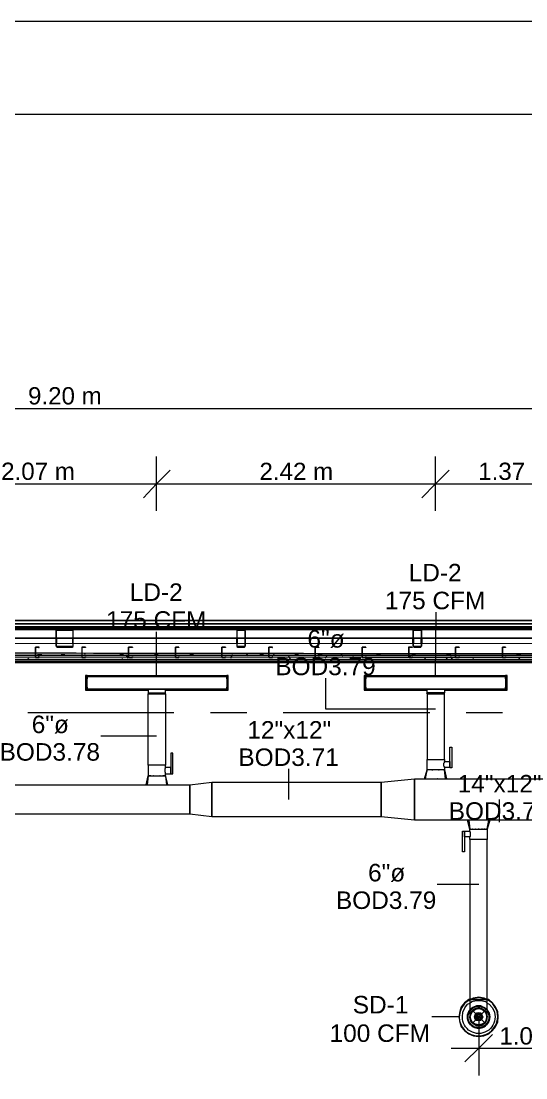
# Model space of a CAD drawing. Header units: metres. Extents: x -2 to 237, y -8 to 52.
# Drawn here: x 10.86 to 15.25, y 42.98 to 52.15 of the extents above; entities that cross this region are included whole.
import ezdxf

# ---------------------------------------------------------------- set-up
doc = ezdxf.new("R2010")
doc.units = ezdxf.units.M
for name, color, linetype, lineweight in [('HVAC - Ductos', 5, 'Continuous', 0), ('PDF2_Text', 7, 'Continuous', 0), ('pie de plano', 7, 'Continuous', 0)]:
    doc.layers.add(name, color=color, linetype=linetype, lineweight=lineweight)
doc.layers.add('PDF2_Geometry', color=7, linetype='Continuous', lineweight=0, true_color=0xaaaaaa)
doc.layers.add('PDF2_Solid Fills', color=7, linetype='Continuous', lineweight=0, true_color=0xffffff)
doc.styles.add('PDF Helvetica', font='')
doc.styles.get('PDF Helvetica').set_extended_font_data('Helvetica')

msp = doc.modelspace()

# ---------------------------------------------------------------- hatches: boundary and pattern name
at = {"layer": 'PDF2_Solid Fills', "lineweight": 0, "transparency": 33554559}
h = msp.add_hatch(color=256, dxfattribs=at)
h.paths.add_polyline_path([(11.3111, 46.8615), (11.3111, 46.7241), (11.3157, 46.8615)])
h.paths.add_polyline_path([(11.1691, 46.8615), (11.1645, 46.8615), (11.1645, 46.7287)])
h.paths.add_polyline_path([(11.3157, 46.8661), (11.3157, 46.8707), (11.3111, 46.8707)])
h.paths.add_polyline_path([(11.3065, 46.8661), (11.3065, 46.8707), (11.1737, 46.8707)])
h.paths.add_polyline_path([(11.3065, 46.7195), (11.3065, 46.7241), (11.1737, 46.7241)])
h = msp.add_hatch(color=256, dxfattribs=at)
h.paths.add_polyline_path([(12.8047, 46.7287), (12.8093, 46.7241), (12.8093, 46.7287)])
h.paths.add_polyline_path([(12.7406, 46.8615), (12.736, 46.8615), (12.736, 46.7241)])
h.paths.add_polyline_path([(12.8093, 46.8661), (12.8093, 46.8707), (12.7452, 46.8707)])
h.paths.add_polyline_path([(12.7406, 46.8661), (12.7406, 46.8707), (12.736, 46.8707)])
h.paths.add_polyline_path([(12.8047, 46.7195), (12.8047, 46.7241), (12.7452, 46.7241)])
h = msp.add_hatch(color=256, dxfattribs=at)
h.paths.add_polyline_path([(14.3396, 46.8615), (14.3396, 46.7287), (14.3442, 46.8615)])
h.paths.add_polyline_path([(14.2709, 46.8615), (14.2663, 46.8615), (14.2663, 46.7287)])
h.paths.add_polyline_path([(14.3442, 46.8661), (14.3442, 46.8707), (14.3396, 46.8707)])
h.paths.add_polyline_path([(14.335, 46.8661), (14.335, 46.8707), (14.2709, 46.8707)])
h.paths.add_polyline_path([(14.335, 46.7195), (14.335, 46.7241), (14.2755, 46.7241)])
h.paths.add_polyline_path([(14.2755, 46.7241), (14.2755, 46.7287), (14.2709, 46.7287)])
h = msp.add_hatch(color=256, dxfattribs=at)
h.paths.add_polyline_path([(16.2639, 46.6599), (16.2639, 46.6462), (17.0702, 46.6462), (17.0702, 46.6599)])
h.paths.add_polyline_path([(14.2296, 46.6599), (12.2045, 46.6645), (11.3936, 46.6645), (11.3936, 46.6462), (14.2296, 46.6462)])
h.paths.add_polyline_path([(38.5859, 46.6599), (38.5859, 46.6416), (39.3923, 46.6416), (39.3923, 46.6599)])
h.paths.add_polyline_path([(9.3593, 46.6462), (9.3593, 46.6645), (6.5232, 46.6645), (6.5232, 46.6462)])
h.paths.add_polyline_path([(41.4266, 46.6599), (41.4266, 46.6416), (43.4517, 46.6416), (43.4517, 46.6599)])
h.paths.add_polyline_path([(4.4889, 46.6462), (4.4889, 46.6645), (4.2965, 46.6645), (4.2965, 46.6462)])
h.paths.add_polyline_path([(44.2672, 46.6599), (44.2672, 46.6416), (46.2923, 46.6416), (46.2923, 46.6599)])
h.paths.add_polyline_path([(14.2342, 46.6599), (14.2342, 46.6462), (16.2593, 46.6462), (16.2593, 46.6599)])
h.paths.add_polyline_path([(48.3266, 46.6599), (48.3266, 46.6416), (49.133, 46.6416), (49.133, 46.6599)])
h.paths.add_polyline_path([(17.0748, 46.6599), (17.0748, 46.6462), (19.1, 46.6462), (19.1, 46.6599)])
h.paths.add_polyline_path([(51.1672, 46.6599), (51.1672, 46.6416), (54.0034, 46.6416), (54.0034, 46.6599)])
h.paths.add_polyline_path([(21.1343, 46.6599), (21.1343, 46.6462), (21.9406, 46.6462), (21.9406, 46.6599)])
h.paths.add_polyline_path([(56.0376, 46.6599), (56.0376, 46.6416), (56.4317, 46.6416), (56.4317, 46.6599)])
h.paths.add_polyline_path([(23.9749, 46.6599), (23.9749, 46.6462), (26, 46.6462), (26, 46.6599)])
h.paths.add_polyline_path([(54.0079, 46.6599), (54.0079, 46.6416), (56.033, 46.6416), (56.033, 46.6599)])
h.paths.add_polyline_path([(26.8155, 46.6599), (26.8155, 46.6462), (28.8407, 46.6462), (28.8407, 46.6599)])
h.paths.add_polyline_path([(49.1376, 46.6599), (49.1376, 46.6416), (51.1627, 46.6416), (51.1627, 46.6599)])
h.paths.add_polyline_path([(31.6859, 46.6599), (31.6859, 46.6462), (33.711, 46.6462), (33.711, 46.6599)])
h.paths.add_polyline_path([(46.2969, 46.6599), (46.2969, 46.6416), (48.322, 46.6416), (48.322, 46.6599)])
h.paths.add_polyline_path([(33.7156, 46.6599), (33.7156, 46.6462), (36.5516, 46.6462), (36.5516, 46.6599)])
h.paths.add_polyline_path([(43.4563, 46.6599), (43.4563, 46.6416), (44.2627, 46.6416), (44.2627, 46.6599)])
h.paths.add_polyline_path([(28.8453, 46.6599), (28.8453, 46.6462), (31.6813, 46.6462), (31.6813, 46.6599)])
h.paths.add_polyline_path([(39.3969, 46.6599), (39.3969, 46.6416), (41.422, 46.6416), (41.422, 46.6599)])
h.paths.add_polyline_path([(26.0046, 46.6599), (26.0046, 46.6462), (26.8109, 46.6462), (26.8109, 46.6599)])
h.paths.add_polyline_path([(37.2847, 46.6462), (38.5711, 46.6416), (38.5813, 46.6416), (38.5813, 46.6599), (36.5562, 46.6599), (36.5562, 46.6462)])
h.paths.add_polyline_path([(21.9452, 46.6599), (21.9452, 46.6462), (23.9703, 46.6462), (23.9703, 46.6599)])
h.paths.add_polyline_path([(11.389, 46.6462), (11.389, 46.6645), (9.3639, 46.6645), (9.3639, 46.6462)])
h.paths.add_polyline_path([(19.1046, 46.6599), (19.1046, 46.6462), (21.1297, 46.6462), (21.1297, 46.6599)])
h.paths.add_polyline_path([(6.5186, 46.6462), (6.5186, 46.6645), (4.4935, 46.6645), (4.4935, 46.6462)])
for points in [[(56.2254, 46.6325), (56.4317, 46.6279), (56.4317, 46.6416), (37.3672, 46.6462), (4.2965, 46.6462), (4.2965, 46.6325)], [(4.2965, 46.6141), (56.2254, 46.6141), (56.4301, 46.6096), (56.4317, 46.6096), (56.4317, 46.6279), (4.2965, 46.6279)]]:
    msp.add_hatch(color=256, dxfattribs=at).paths.add_polyline_path(points)

# ---------------------------------------------------------------- linework, layer by layer
at = {"layer": 'HVAC - Ductos', "color": 252, "lineweight": 0, "true_color": 0x939598}
for points in [[(6.4041, 48.7904), (15.8378, 48.7904), (25.0379, 48.7904), (37.216, 48.7904), (46.4298, 48.7904), (55.8635, 48.7904)], [(12.0396, 47.9015), (12.0396, 48.1352), (12.0396, 48.3735)], [(14.4633, 47.9015), (14.4633, 48.1352), (14.4633, 48.3735)], [(12.1587, 48.2544), (12.0396, 48.1352), (11.925, 48.0161)], [(14.5824, 48.2544), (14.4633, 48.1352), (14.3442, 48.0161)], [(6.4041, 48.1352), (8.3925, 48.1352), (9.9733, 48.1352), (12.0396, 48.1352), (14.4633, 48.1352), (15.8378, 48.1352), (17.3727, 48.1352), (19.242, 48.1352), (21.542, 48.1352), (23.7596, 48.1352), (26.0412, 48.1352)]]:
    msp.add_lwpolyline(points, dxfattribs=at)
at = {"layer": 'HVAC - Ductos', "lineweight": 0}
for points in [[(14.4633, 46.4721), (14.4679, 47.0219)], [(12.0396, 46.4721), (12.0396, 46.8524)], [(11.4348, 46.4538), (11.4348, 46.4492), (11.4348, 46.4446), (11.4348, 46.4492), (11.4348, 46.4675), (11.4348, 46.4721), (12.649, 46.4721), (12.649, 46.4675), (12.649, 46.4492), (12.649, 46.4446), (12.649, 46.4492), (12.649, 46.4538)], [(12.649, 46.4675), (11.4348, 46.4675)], [(14.4633, 46.1789), (13.5103, 46.1789), (13.5103, 46.4492)], [(13.8585, 46.4538), (13.8585, 46.4492), (13.8585, 46.4446), (13.8585, 46.4492), (13.8585, 46.4675), (13.8585, 46.4721), (15.0727, 46.4721), (15.0727, 46.4675), (15.0727, 46.4492), (15.0727, 46.4446), (15.0727, 46.4492), (15.0727, 46.4538)], [(15.0727, 46.4675), (13.8585, 46.4675)], [(11.4348, 46.3988), (11.4348, 46.408), (11.4348, 46.4171)], [(11.4348, 46.3667), (11.4348, 46.3438), (11.4348, 46.3484), (11.9663, 46.3484)], [(11.4348, 46.3438), (11.9663, 46.3438)], [(12.649, 46.3667), (12.649, 46.3438), (12.649, 46.3484), (12.1175, 46.3484)], [(12.1175, 46.3438), (12.649, 46.3438)], [(12.649, 46.4171), (12.649, 46.408), (12.649, 46.3988)], [(13.8585, 46.3988), (13.8585, 46.408), (13.8585, 46.4171)], [(13.8585, 46.3667), (13.8585, 46.3438), (13.8585, 46.3484), (14.39, 46.3484)], [(13.8585, 46.3438), (14.39, 46.3438)], [(14.39, 46.3209), (14.39, 46.353), (14.3991, 46.353), (14.4129, 46.353), (14.4267, 46.353), (14.445, 46.353), (14.4633, 46.353), (14.4862, 46.353), (14.5045, 46.353), (14.5183, 46.353), (14.532, 46.353), (14.5366, 46.353), (14.5412, 46.353), (14.5412, 46.3209), (14.5366, 46.3209), (14.5183, 46.3209), (14.4953, 46.3209), (14.4633, 46.3209), (14.4358, 46.3209), (14.4083, 46.3209), (14.3946, 46.3209), (14.3855, 46.3209), (14.39, 46.3117), (14.3946, 46.3117), (14.4129, 46.3117), (14.4358, 46.3117), (14.4633, 46.3117), (14.4953, 46.3117), (14.5183, 46.3117), (14.5366, 46.3117), (14.5412, 46.3117), (14.5412, 46.3209)], [(15.0727, 46.3667), (15.0727, 46.3438), (15.0727, 46.3484), (14.5412, 46.3484)], [(14.5412, 46.3438), (15.0727, 46.3438)], [(15.0727, 46.4171), (15.0727, 46.408), (15.0727, 46.3988)], [(12.1817, 45.7986), (12.1633, 45.7986), (12.1633, 45.6199), (12.1633, 45.6245), (12.1633, 45.6291), (12.1633, 45.6337), (12.1633, 45.6428), (12.1633, 45.6474), (12.1633, 45.6566), (12.1633, 45.6611), (12.1633, 45.6657), (12.1633, 45.6703), (12.1633, 45.6749), (12.1175, 45.6749), (12.1175, 45.6932), (12.1083, 45.6932), (12.0946, 45.6932), (12.0809, 45.6932), (12.0625, 45.6932), (12.0396, 45.6932), (12.0212, 45.6932), (12.003, 45.6932), (11.9892, 45.6932), (11.9754, 45.6932), (11.9663, 45.6932), (11.9663, 46.3117), (11.9754, 46.3117), (11.9892, 46.3117), (12.003, 46.3117), (12.0212, 46.3117), (12.0396, 46.3117), (12.0625, 46.3117), (12.0809, 46.3117), (12.0946, 46.3117), (12.1083, 46.3117), (12.1175, 46.3117), (12.1175, 45.6932), (12.1083, 45.6932), (12.0946, 45.6932), (12.0809, 45.6932), (12.0625, 45.6932), (12.0396, 45.6932), (12.0212, 45.6932), (12.003, 45.6932), (11.9892, 45.6932), (11.9754, 45.6932), (11.9663, 45.6932), (11.9663, 45.6015), (11.9708, 45.6015), (11.9663, 45.6015), (11.9571, 45.5237)], [(11.9663, 46.3209), (11.9708, 46.3209), (11.9846, 46.3209), (12.0121, 46.3209), (12.0396, 46.3209), (12.0717, 46.3209), (12.0946, 46.3209), (12.1129, 46.3209), (12.1175, 46.3209)], [(12.1175, 46.3117), (12.1083, 46.3117), (12.0946, 46.3117), (12.0809, 46.3117), (12.0625, 46.3117), (12.0396, 46.3117), (12.0212, 46.3117), (12.003, 46.3117), (11.9892, 46.3117), (11.9754, 46.3117), (11.9663, 46.3117)], [(11.9663, 46.3117), (11.9663, 46.3117)], [(11.9708, 46.3117), (11.9754, 46.3117)], [(12.1083, 46.3117), (12.1129, 46.3117)], [(12.1175, 46.3117), (12.1175, 46.3117)], [(14.3763, 45.5741), (14.39, 45.652), (14.39, 45.7436), (14.3991, 45.7436), (14.4129, 45.7436), (14.4267, 45.7436), (14.445, 45.7436), (14.4633, 45.7436), (14.4862, 45.7436), (14.5045, 45.7436), (14.5183, 45.7436), (14.532, 45.7436), (14.5366, 45.7436), (14.5412, 45.7436), (14.5412, 46.3117), (14.5366, 46.3117)], [(14.4313, 46.3117), (14.4267, 46.3117), (14.4129, 46.3117), (14.3991, 46.3117), (14.3946, 46.3117), (14.39, 46.3117), (14.39, 45.7436), (14.3991, 45.7436), (14.4129, 45.7436), (14.4267, 45.7436), (14.445, 45.7436), (14.4633, 45.7436), (14.4862, 45.7436), (14.5045, 45.7436), (14.5183, 45.7436), (14.532, 45.7436), (14.5366, 45.7436), (14.5412, 45.7436), (14.5412, 45.7253), (14.587, 45.7253), (14.587, 45.7207), (14.587, 45.7161), (14.587, 45.7115), (14.587, 45.7069), (14.587, 45.6977), (14.587, 45.6932), (14.587, 45.684), (14.587, 45.6795), (14.587, 45.6749), (14.5412, 45.6749), (14.5412, 45.652), (14.5366, 45.652), (14.532, 45.652), (14.5183, 45.652), (14.5045, 45.652), (14.4862, 45.652), (14.4633, 45.652), (14.445, 45.652), (14.4267, 45.652), (14.4129, 45.652), (14.3991, 45.652), (14.3946, 45.652), (14.39, 45.652), (14.3946, 45.652), (14.39, 45.652)], [(14.4404, 46.3117), (14.445, 46.3117), (14.4633, 46.3117), (14.4862, 46.3117), (14.4908, 46.3117)], [(14.4862, 46.3209), (14.4771, 46.3209)], [(14.4953, 46.3117), (14.5045, 46.3117), (14.5183, 46.3117), (14.532, 46.3117)], [(12.0396, 45.9452), (11.5539, 45.9452)], [(11.948, 45.5237), (11.9663, 45.6015), (11.9708, 45.6015), (11.9754, 45.6015), (11.9892, 45.6015), (12.003, 45.6015), (12.0212, 45.6015), (12.0396, 45.6015), (12.0625, 45.6015), (12.0809, 45.6015), (12.0946, 45.6015), (12.1083, 45.6015), (12.1129, 45.6015), (12.1175, 45.6015), (12.1175, 45.6199), (12.1633, 45.6199), (12.1817, 45.6199), (12.1817, 45.7986), (12.1633, 45.7986)], [(14.5412, 45.6749), (14.5412, 45.6795), (14.5366, 45.684), (14.5366, 45.6932), (14.5366, 45.7023), (14.5366, 45.7115), (14.5412, 45.7161), (14.5412, 45.7207), (14.5412, 45.7253)], [(11.9663, 45.6932), (11.9663, 45.6932)], [(12.1175, 45.6932), (12.1083, 45.6932), (12.0946, 45.6932), (12.0809, 45.6932), (12.0625, 45.6932), (12.0396, 45.6932), (12.0212, 45.6932), (12.003, 45.6932), (11.9892, 45.6932), (11.9754, 45.6932), (11.9663, 45.6932)], [(12.1175, 45.6199), (12.1175, 45.6245), (12.1175, 45.6291), (12.1129, 45.6337), (12.1129, 45.6428), (12.1129, 45.652), (12.1129, 45.6611), (12.1175, 45.6703), (12.1175, 45.6749)], [(13.1896, 45.3954), (13.1896, 45.6611)], [(14.3671, 45.5741), (14.39, 45.652), (14.3671, 45.5741)], [(14.5412, 45.5741), (14.5504, 45.5741), (14.5412, 45.652), (14.5595, 45.5741), (14.555, 45.5741), (14.5595, 45.5741), (14.5412, 45.652)], [(12.1358, 45.5237), (12.1175, 45.6015), (12.1129, 45.6015), (12.1175, 45.6015), (12.1266, 45.5237)], [(13.9914, 45.5466), (14.2801, 45.5741)], [(13.9914, 45.2442), (13.9914, 45.5466)], [(14.2801, 45.5741), (14.2801, 45.2167)], [(14.3717, 45.5741), (14.3671, 45.5741), (14.3717, 45.5741), (14.3763, 45.5741), (14.3809, 45.5741), (14.39, 45.5741)], [(14.3946, 45.5741), (14.4083, 45.5741), (14.4129, 45.5741)], [(14.4175, 45.5741), (14.4221, 45.5741), (14.4313, 45.5741), (14.445, 45.5741), (14.4495, 45.5741), (14.4541, 45.5741), (14.4771, 45.5741), (14.4817, 45.5741), (14.4862, 45.5741), (14.4999, 45.5741), (14.5091, 45.5741), (14.5137, 45.5741), (14.5183, 45.5741), (14.5366, 45.5741)], [(14.4817, 45.5741), (14.4771, 45.5741)], [(15.0177, 45.3954), (15.0177, 45.1984)], [(14.2801, 45.2167), (13.9914, 45.2442)], [(14.7611, 45.2167), (14.752, 45.2167), (14.7474, 45.2167), (14.7428, 45.2167), (14.7474, 45.2167)], [(14.7428, 45.2167), (14.7611, 45.1388), (14.7428, 45.2167)], [(14.752, 45.2167), (14.7611, 45.1388)], [(14.9077, 45.2167), (14.894, 45.2167), (14.8848, 45.2167), (14.8802, 45.2167), (14.871, 45.2167), (14.8573, 45.2167), (14.8528, 45.2167), (14.8482, 45.2167), (14.8253, 45.2167), (14.8207, 45.2167), (14.8161, 45.2167), (14.8069, 45.2167), (14.7932, 45.2167), (14.7886, 45.2167), (14.784, 45.2167), (14.7657, 45.2167)], [(14.9307, 45.2167), (14.9353, 45.2167), (14.9307, 45.2167), (14.9261, 45.2167), (14.9215, 45.2167), (14.9123, 45.2167)], [(14.9123, 45.1388), (14.9261, 45.2167)], [(14.9307, 45.2167), (14.9353, 45.2167), (14.9307, 45.2167)], [(14.7611, 45.1205), (14.7611, 45.1159), (14.7657, 45.1113), (14.7657, 45.1068), (14.7657, 45.0976), (14.7657, 45.0884), (14.7657, 45.0793), (14.7657, 45.0747), (14.7611, 45.0701)], [(14.7886, 45.1388), (14.784, 45.1388)], [(14.8069, 45.1388), (14.8069, 45.1388)], [(14.8115, 45.1388), (14.8069, 45.1388)], [(14.8115, 45.1388), (14.8115, 45.1388)], [(14.8436, 45.1388), (14.839, 45.1388), (14.8344, 45.1388)], [(14.894, 45.1388), (14.8848, 45.1388)], [(14.9077, 45.1388), (14.9031, 45.1388)], [(14.839, 44.6578), (14.4771, 44.6578)], [(14.7611, 43.6589), (14.7932, 43.6726), (14.839, 43.6818), (14.8848, 43.6726), (14.9123, 43.6589)], [(14.9123, 43.6544), (14.8802, 43.6681), (14.839, 43.6772), (14.7932, 43.6681), (14.7611, 43.6544)], [(14.9123, 43.5123), (14.9123, 43.5169), (14.9123, 43.5352), (14.9123, 43.5627), (14.9123, 43.5994), (14.9123, 43.6406), (14.9123, 43.6589), (14.9031, 43.6589), (14.894, 43.6589), (14.8756, 43.6589), (14.8573, 43.6589), (14.839, 43.6589), (14.8207, 43.6589), (14.8024, 43.6589), (14.784, 43.6589), (14.7748, 43.6589), (14.7657, 43.6589), (14.7611, 43.6589), (14.7611, 43.6177), (14.7611, 43.5764), (14.7611, 43.5444), (14.7611, 43.5215), (14.7611, 43.5123)], [(14.7611, 43.6589), (14.7657, 43.6589), (14.7748, 43.6589), (14.784, 43.6589), (14.8024, 43.6589), (14.8207, 43.6589), (14.839, 43.6589), (14.8573, 43.6589), (14.8756, 43.6589), (14.894, 43.6589), (14.9031, 43.6589), (14.9123, 43.6589)], [(14.7611, 43.6268), (14.7794, 43.6406), (14.8161, 43.6498), (14.8573, 43.6498), (14.8986, 43.6406), (14.9123, 43.6268)], [(14.8115, 43.5764), (14.784, 43.5627), (14.7702, 43.5398), (14.784, 43.5627), (14.7702, 43.5444), (14.7657, 43.526), (14.7611, 43.5169), (14.7611, 43.5077), (14.7657, 43.4894), (14.7748, 43.4711), (14.7657, 43.4894), (14.7657, 43.5077), (14.7657, 43.526), (14.7748, 43.5444), (14.784, 43.5627), (14.8069, 43.581), (14.839, 43.5856), (14.8115, 43.5764), (14.839, 43.581), (14.8619, 43.5764)], [(14.7657, 43.4848), (14.7611, 43.5077), (14.7702, 43.4802), (14.784, 43.4528), (14.8115, 43.439), (14.839, 43.4344), (14.8665, 43.439), (14.894, 43.4528), (14.9077, 43.4802), (14.9123, 43.5077), (14.9077, 43.5398), (14.9077, 43.5352), (14.9123, 43.5077), (14.9077, 43.4848), (14.9123, 43.5077), (14.9077, 43.5398), (14.894, 43.5627), (14.8665, 43.5764), (14.839, 43.5856), (14.8665, 43.581), (14.871, 43.5764), (14.8894, 43.5627), (14.9031, 43.5398)], [(14.6649, 43.5077), (14.4313, 43.5077)], [(14.7611, 43.5077), (14.7702, 43.5398), (14.7611, 43.5077)], [(14.7611, 43.5169), (14.7611, 43.5077), (14.7657, 43.4894), (14.7657, 43.4802)], [(14.7657, 43.5352), (14.7702, 43.5398), (14.784, 43.5627), (14.8069, 43.5764), (14.8069, 43.581), (14.8115, 43.581)], [(14.7702, 43.4848), (14.7657, 43.5077), (14.7702, 43.5352)], [(14.784, 43.4573), (14.7748, 43.4711), (14.784, 43.4528), (14.8024, 43.4436), (14.8161, 43.4344), (14.8207, 43.4344), (14.839, 43.4344), (14.8573, 43.4344), (14.8756, 43.4436), (14.894, 43.4528), (14.9031, 43.4711), (14.9123, 43.4894), (14.9123, 43.5077), (14.9077, 43.4894), (14.9031, 43.4711), (14.8894, 43.4573), (14.8756, 43.4436), (14.8573, 43.439), (14.839, 43.4344), (14.8207, 43.439), (14.8024, 43.4436), (14.784, 43.4573), (14.7702, 43.4757), (14.7657, 43.4802)], [(14.7702, 43.5398), (14.7702, 43.5398)], [(14.8665, 43.581), (14.8665, 43.581)], [(14.8665, 43.581), (14.894, 43.5627), (14.9077, 43.5398)], [(14.9077, 43.5398), (14.9077, 43.5398)], [(14.9077, 43.4802), (14.9123, 43.4894), (14.9123, 43.5077), (14.9123, 43.5169)], [(14.9123, 43.5077), (14.9123, 43.5077)], [(14.8161, 43.4344), (14.8115, 43.439), (14.8069, 43.439), (14.8024, 43.4436), (14.784, 43.4528), (14.7702, 43.4711), (14.7702, 43.4757), (14.7702, 43.4802), (14.7657, 43.4848), (14.7702, 43.4802), (14.7702, 43.4757)], [(14.8069, 43.4436), (14.784, 43.4573), (14.7748, 43.4757)], [(14.8115, 43.439), (14.839, 43.4344), (14.8619, 43.439), (14.839, 43.4344), (14.8344, 43.4344), (14.8115, 43.439), (14.8069, 43.439), (14.784, 43.4528)], [(14.8115, 43.439), (14.8069, 43.439)], [(14.9077, 43.4757), (14.9077, 43.4802), (14.9077, 43.4848), (14.9077, 43.4802), (14.9077, 43.4757), (14.9031, 43.4711), (14.894, 43.4528), (14.8756, 43.4436), (14.871, 43.439), (14.8665, 43.439), (14.8573, 43.4344), (14.839, 43.4344), (14.8207, 43.4344)], [(14.839, 43.4757), (14.839, 43.2374), (14.839, 42.9992)], [(14.8573, 43.4344), (14.8573, 43.4344)], [(14.8665, 43.439), (14.871, 43.439), (14.8894, 43.4528)], [(14.871, 43.439), (14.8665, 43.439)], [(14.9031, 43.4757), (14.8894, 43.4573), (14.871, 43.4436)], [(14.894, 43.4573), (14.9077, 43.4757), (14.9077, 43.4802)], [(14.9581, 43.3565), (14.839, 43.2374), (14.7199, 43.1182)], [(14.6007, 43.2374), (15.8378, 43.2374), (19.242, 43.2374), (24.0207, 43.2374)]]:
    msp.add_lwpolyline(points, dxfattribs=at)
for points in [[(11.421, 46.4721), (11.421, 46.3438), (11.4348, 46.3438), (11.4348, 46.4721)], [(11.4348, 46.4629), (12.649, 46.4629), (12.649, 46.353), (11.4348, 46.353)], [(12.6627, 46.4721), (12.649, 46.4721), (12.649, 46.3438), (12.6627, 46.3438)], [(13.8448, 46.4721), (13.8448, 46.3438), (13.8585, 46.3438), (13.8585, 46.4721)], [(13.8585, 46.4629), (15.0727, 46.4629), (15.0727, 46.353), (13.8585, 46.353)], [(15.0864, 46.4721), (15.0727, 46.4721), (15.0727, 46.3438), (15.0864, 46.3438)], [(11.4348, 46.3713), (11.4348, 46.3667), (11.4348, 46.3621), (11.4348, 46.3667)], [(12.649, 46.353), (11.4348, 46.353)], [(11.9663, 46.3209), (11.9663, 46.3117), (11.9708, 46.3117), (11.9892, 46.3117), (12.0121, 46.3117), (12.0396, 46.3117), (12.0717, 46.3117), (12.0946, 46.3117), (12.1129, 46.3117), (12.1175, 46.3117), (12.1175, 46.3209), (12.1175, 46.353), (12.1083, 46.353), (12.0946, 46.353), (12.0809, 46.353), (12.0625, 46.353), (12.0396, 46.353), (12.0212, 46.353), (12.003, 46.353), (11.9892, 46.353), (11.9754, 46.353), (11.9663, 46.353)], [(12.649, 46.3621), (12.649, 46.3667), (12.649, 46.3713), (12.649, 46.3667)], [(13.8585, 46.3713), (13.8585, 46.3667), (13.8585, 46.3621), (13.8585, 46.3667)], [(15.0727, 46.353), (13.8585, 46.353)], [(15.0727, 46.3621), (15.0727, 46.3667), (15.0727, 46.3713), (15.0727, 46.3667)], [(14.6053, 45.6703), (14.587, 45.6703), (14.587, 45.849), (14.6053, 45.849)], [(14.4404, 45.652), (14.4358, 45.652), (14.4313, 45.652), (14.4358, 45.652)], [(14.4953, 45.652), (14.4908, 45.652)], [(12.3282, 45.2671), (10.5963, 45.2671), (10.5963, 45.5237), (12.3282, 45.5237)], [(11.9892, 45.6015), (11.9754, 45.6015)], [(12.0166, 45.6015), (12.0121, 45.6015)], [(12.0717, 45.6015), (12.0671, 45.6015)], [(12.1083, 45.6015), (12.0946, 45.6015)], [(12.5206, 45.2442), (12.3282, 45.2671), (12.3282, 45.5237), (12.5206, 45.5466)], [(13.9914, 45.2442), (12.5206, 45.2442), (12.5206, 45.5466), (13.9914, 45.5466)], [(15.6454, 45.5741), (15.6454, 45.0655), (15.4896, 45.2167), (15.4896, 45.5741), (15.4896, 45.2167), (14.2801, 45.2167), (14.2801, 45.5741), (15.4896, 45.5741)], [(14.9123, 45.1388), (14.9353, 45.2167)], [(14.9123, 45.0471), (14.9031, 45.0471), (14.894, 45.0471), (14.8756, 45.0471), (14.8573, 45.0471), (14.839, 45.0471), (14.8207, 45.0471), (14.8024, 45.0471), (14.784, 45.0471), (14.7748, 45.0471), (14.7657, 45.0471), (14.7611, 45.0471), (14.7611, 45.0701), (14.7153, 45.0701), (14.7153, 45.0747), (14.7153, 45.0793), (14.7153, 45.0884), (14.7153, 45.093), (14.7153, 45.1022), (14.7153, 45.1068), (14.7153, 45.1113), (14.7153, 45.1159), (14.7153, 45.1205), (14.7153, 44.9418), (14.697, 44.9418), (14.697, 45.1205), (14.7153, 45.1205), (14.7611, 45.1205), (14.7611, 45.1388), (14.7657, 45.1388), (14.7702, 45.1388), (14.7748, 45.1388), (14.784, 45.1388), (14.8024, 45.1388), (14.8207, 45.1388), (14.839, 45.1388), (14.8573, 45.1388), (14.8756, 45.1388), (14.894, 45.1388), (14.9031, 45.1388), (14.9077, 45.1388), (14.9123, 45.1388), (14.9123, 45.0471), (14.9031, 45.0471), (14.894, 45.0471), (14.8756, 45.0471), (14.8573, 45.0471), (14.839, 45.0471), (14.8207, 45.0471), (14.8024, 45.0471), (14.784, 45.0471), (14.7748, 45.0471), (14.7657, 45.0471), (14.7611, 45.0471), (14.7611, 43.6589), (14.752, 43.6589), (14.7153, 43.6314), (14.6878, 43.5948), (14.6741, 43.5536), (14.6649, 43.5077), (14.6741, 43.4619), (14.6878, 43.4207), (14.7153, 43.3886), (14.752, 43.3611), (14.7932, 43.3428), (14.839, 43.3382), (14.8848, 43.3428), (14.9261, 43.3611), (14.9581, 43.3886), (14.9857, 43.4207), (15.0039, 43.4619), (15.0085, 43.5077), (15.0039, 43.5536), (14.9857, 43.5948), (14.9581, 43.6314), (14.9261, 43.6589), (14.9123, 43.6589)], [(14.8619, 45.1388), (14.8665, 45.1388), (14.871, 45.1388), (14.8665, 45.1388)], [(14.8207, 43.604), (14.8573, 43.604), (14.8848, 43.5902), (14.9123, 43.5719), (14.9123, 43.5673), (14.8848, 43.5902), (14.8528, 43.5994), (14.8207, 43.5994), (14.7932, 43.5902), (14.7657, 43.5673), (14.7611, 43.5627), (14.7657, 43.5673), (14.7932, 43.5902), (14.8207, 43.5994), (14.8528, 43.5994), (14.8848, 43.5902), (14.9123, 43.5673), (14.9123, 43.5627), (14.9123, 43.5673), (14.9123, 43.5719), (14.8848, 43.5902), (14.8573, 43.604), (14.8207, 43.604), (14.7886, 43.5902), (14.7657, 43.5719), (14.7611, 43.5673), (14.7657, 43.5719), (14.7886, 43.5902)], [(14.8207, 43.581), (14.839, 43.581), (14.8573, 43.581), (14.8756, 43.5719), (14.8894, 43.5627), (14.9031, 43.5444), (14.9077, 43.526), (14.9123, 43.5077), (14.9123, 43.5169), (14.9123, 43.526), (14.9031, 43.5444), (14.894, 43.5627), (14.8756, 43.5764), (14.8573, 43.581), (14.839, 43.5856), (14.8207, 43.581), (14.8024, 43.5764), (14.784, 43.5627), (14.8024, 43.5719)], [(14.7748, 43.5352), (14.7886, 43.5582), (14.8115, 43.5764), (14.839, 43.581), (14.8665, 43.5764), (14.8894, 43.5582), (14.9031, 43.5352), (14.9077, 43.5077), (14.9031, 43.4802), (14.8894, 43.4573), (14.8665, 43.4436), (14.839, 43.439), (14.8115, 43.4436), (14.7886, 43.4573), (14.7748, 43.4802), (14.7657, 43.5077)], [(14.8069, 43.526), (14.8024, 43.5077), (14.8069, 43.526), (14.8207, 43.5398), (14.839, 43.5444), (14.8573, 43.5398), (14.8665, 43.526), (14.8756, 43.5077), (14.8665, 43.4894), (14.8573, 43.4802), (14.839, 43.4757), (14.8207, 43.4802), (14.8069, 43.4894), (14.8024, 43.5077), (14.8069, 43.4894), (14.8207, 43.4802), (14.839, 43.4757), (14.8573, 43.4802), (14.8665, 43.4894), (14.871, 43.5077), (14.8665, 43.526), (14.8573, 43.5398), (14.839, 43.5444), (14.8207, 43.5398)], [(14.8161, 43.5215), (14.8115, 43.5077), (14.8161, 43.5215), (14.8299, 43.5352), (14.8482, 43.5352), (14.8573, 43.5215), (14.8619, 43.5077), (14.8573, 43.5215), (14.8482, 43.5306), (14.8299, 43.5306)], [(14.8573, 43.4939), (14.8619, 43.5077), (14.8573, 43.4939), (14.8482, 43.4848), (14.8299, 43.4848), (14.8161, 43.4939), (14.8115, 43.5077), (14.8161, 43.4939), (14.8299, 43.4848), (14.8482, 43.4848)], [(14.8253, 43.5215), (14.839, 43.5306), (14.8528, 43.5215), (14.8573, 43.5077), (14.8528, 43.4939), (14.839, 43.4894), (14.8253, 43.4939), (14.8161, 43.5077)], [(14.8344, 43.5031), (14.839, 43.5031), (14.8436, 43.5077), (14.8436, 43.5031), (14.8344, 43.5031), (14.8299, 43.5077), (14.8344, 43.5123), (14.8436, 43.5123), (14.8436, 43.5077), (14.839, 43.5123), (14.8344, 43.5123), (14.8344, 43.5077)], [(14.9353, 43.5077), (14.9307, 43.5398), (14.9123, 43.5673), (14.9307, 43.5398)]]:
    msp.add_lwpolyline(points, close=True, dxfattribs=at)
for points in [[(14.7611, 43.6544), (14.7566, 43.6544), (14.7199, 43.6268), (14.6924, 43.5902), (14.6786, 43.5536), (14.6695, 43.5077, 0.986375), (15.0039, 43.5077), (14.9993, 43.5536), (14.9811, 43.5902), (14.9581, 43.6268), (14.9215, 43.6544), (14.9123, 43.6544)], [(14.9123, 43.6268), (14.9307, 43.6177), (14.9581, 43.5856), (14.9765, 43.549), (14.9811, 43.5077, -1.012853), (14.697, 43.5077), (14.7016, 43.549), (14.7199, 43.5856), (14.7428, 43.6177), (14.7611, 43.6268)]]:
    msp.add_lwpolyline(points, format="xyb", dxfattribs=at)
msp.add_lwpolyline([(14.7428, 43.5077, 1.017928), (14.9353, 43.5077, -1.404454), (14.7611, 43.5673), (14.7474, 43.5398), (14.7428, 43.5077), (14.752, 43.5398), (14.7611, 43.5627, 1.368448), (14.9307, 43.5077), (14.9261, 43.5398), (14.9123, 43.5627, -1.368434)], format="xyb", close=True, dxfattribs=at)
at = {"layer": 'PDF2_Geometry', "lineweight": 0}
for points in [[(11.2378, 46.9486), (12.7727, 46.9486), (14.303, 46.9486), (12.7727, 46.9486), (11.2378, 46.9486), (9.7075, 46.9486)], [(11.2378, 46.9211), (9.7075, 46.9211)], [(11.2378, 46.8936), (9.7075, 46.8936)], [(12.7727, 46.9211), (11.2378, 46.9211)], [(12.7727, 46.8936), (11.2378, 46.8936)], [(14.303, 46.9211), (12.7727, 46.9211)], [(14.303, 46.8936), (12.7727, 46.8936)], [(15.8378, 46.9486), (17.3727, 46.9486), (18.903, 46.9486), (17.3727, 46.9486), (15.8378, 46.9486), (14.303, 46.9486)], [(15.8378, 46.9211), (14.303, 46.9211)], [(15.8378, 46.8936), (14.303, 46.8936)], [(11.2378, 46.8799), (9.7075, 46.8799)], [(9.7442, 46.7973), (11.1645, 46.7973)], [(11.1737, 46.7195), (11.3065, 46.7195), (11.3157, 46.7241), (11.3157, 46.7287), (11.3157, 46.8615), (11.3157, 46.8707), (11.3065, 46.8707), (11.1737, 46.8707), (11.1691, 46.8707), (11.1645, 46.8615), (11.1645, 46.7287), (11.1691, 46.7241)], [(11.3111, 46.7287), (11.3111, 46.7241), (11.3065, 46.7241), (11.1737, 46.7241), (11.1691, 46.7241), (11.1691, 46.7287), (11.1691, 46.8615), (11.1691, 46.8661), (11.1737, 46.8661), (11.3065, 46.8661), (11.3111, 46.8661), (11.3111, 46.8615)], [(11.2378, 46.7973), (11.3111, 46.7973), (11.2378, 46.7973), (11.1691, 46.7973)], [(12.7727, 46.8799), (11.2378, 46.8799)], [(11.3157, 46.7973), (12.736, 46.7973)], [(12.736, 46.7287), (12.736, 46.7241), (12.7452, 46.7195), (12.8047, 46.7195), (12.8093, 46.7241), (12.8093, 46.7287), (12.8093, 46.8615), (12.8093, 46.8707), (12.8047, 46.8707), (12.7452, 46.8707), (12.736, 46.8707), (12.736, 46.8615)], [(12.8047, 46.7241), (12.7452, 46.7241), (12.7406, 46.7241), (12.7406, 46.7287), (12.7406, 46.8615), (12.7406, 46.8661), (12.7452, 46.8661), (12.8047, 46.8661), (12.8093, 46.8615), (12.8093, 46.7287)], [(12.7406, 46.7973), (12.7727, 46.7973), (12.8093, 46.7973), (14.2663, 46.7973), (12.8093, 46.7973), (12.7727, 46.7973)], [(14.303, 46.8799), (12.7727, 46.8799)], [(12.8093, 46.7973), (12.8093, 46.7516)], [(14.2663, 46.7287), (14.2709, 46.7241), (14.2755, 46.7195), (14.335, 46.7195), (14.3396, 46.7241), (14.3442, 46.7287), (14.3442, 46.8615), (14.3396, 46.8707), (14.335, 46.8707), (14.2755, 46.8707), (14.2709, 46.8707), (14.2663, 46.8615)], [(14.335, 46.7241), (14.2755, 46.7241), (14.2709, 46.7287), (14.2709, 46.8615), (14.2755, 46.8661), (14.335, 46.8661), (14.3396, 46.8661), (14.3396, 46.8615), (14.3396, 46.7287), (14.3396, 46.7241)], [(14.2755, 46.7973), (14.303, 46.7973)], [(15.8378, 46.8799), (14.303, 46.8799)], [(14.303, 46.7973), (14.3396, 46.7973)], [(14.3442, 46.7973), (15.7554, 46.7973)], [(11.0179, 46.7195), (10.9858, 46.7195), (10.9858, 46.6325), (10.9858, 46.6279), (11.0179, 46.6279), (11.0179, 46.637), (11.0133, 46.637), (11.0133, 46.6279), (10.9858, 46.6279), (10.9858, 46.6325), (10.9858, 46.7195), (11.0133, 46.7195), (11.0133, 46.7149), (11.0179, 46.7149)], [(11.421, 46.7195), (11.3936, 46.7195), (11.389, 46.7195), (11.389, 46.6325), (11.389, 46.6279), (11.3936, 46.6279), (11.421, 46.6279), (11.421, 46.637), (11.421, 46.6279), (11.3936, 46.6279), (11.3936, 46.6325), (11.3936, 46.7195), (11.421, 46.7195), (11.421, 46.7149)], [(11.8288, 46.7195), (11.7968, 46.7195), (11.7968, 46.6325), (11.7968, 46.6279), (11.8288, 46.6279), (11.8288, 46.637), (11.8288, 46.6279), (11.7968, 46.6279), (11.7968, 46.6325), (11.7968, 46.7195), (11.8288, 46.7195), (11.8288, 46.7149)], [(12.232, 46.7195), (12.2045, 46.7195), (12.2045, 46.6325), (12.2045, 46.6279), (12.232, 46.6279), (12.232, 46.637), (12.232, 46.6279), (12.2045, 46.6279), (12.2045, 46.6325), (12.2045, 46.7195), (12.232, 46.7195), (12.232, 46.7149)], [(12.6398, 46.7195), (12.6123, 46.7195), (12.6077, 46.7195), (12.6077, 46.6325), (12.6077, 46.6279), (12.6123, 46.6279), (12.6398, 46.6279), (12.6398, 46.637), (12.6398, 46.6279), (12.6123, 46.6279), (12.6077, 46.6325), (12.6077, 46.7195), (12.6123, 46.7195), (12.6398, 46.7195), (12.6398, 46.7149)], [(13.0476, 46.7195), (13.0155, 46.7195), (13.0155, 46.6325), (13.0155, 46.6279), (13.0476, 46.6279), (13.0476, 46.637), (13.043, 46.637), (13.043, 46.6279), (13.0155, 46.6279), (13.0155, 46.6325), (13.0155, 46.7195), (13.043, 46.7195), (13.043, 46.7149), (13.0476, 46.7149)], [(13.4508, 46.7195), (13.4233, 46.7195), (13.4187, 46.7195), (13.4187, 46.6325), (13.4187, 46.6279), (13.4233, 46.6279), (13.4508, 46.6279), (13.4508, 46.637), (13.4508, 46.6279), (13.4233, 46.6279), (13.4233, 46.6325), (13.4187, 46.6325), (13.4187, 46.7195), (13.4233, 46.7195), (13.4508, 46.7195), (13.4508, 46.7149)], [(13.8585, 46.7195), (13.8265, 46.7195), (13.8265, 46.6325), (13.8265, 46.6279), (13.8585, 46.6279), (13.8585, 46.637), (13.8585, 46.6279), (13.8265, 46.6279), (13.8265, 46.6325), (13.8265, 46.7195), (13.8585, 46.7195), (13.8585, 46.7149)], [(14.2617, 46.7195), (14.2342, 46.7195), (14.2296, 46.7195), (14.2296, 46.6325), (14.2342, 46.6279), (14.2617, 46.6279), (14.2617, 46.637), (14.2617, 46.6279), (14.2342, 46.6279), (14.2342, 46.6325), (14.2342, 46.7195), (14.2617, 46.7195), (14.2617, 46.7149)], [(14.6695, 46.7195), (14.6374, 46.7195), (14.6374, 46.6325), (14.6374, 46.6279), (14.6695, 46.6279), (14.6695, 46.637), (14.6695, 46.6279), (14.6374, 46.6279), (14.6374, 46.6325), (14.6374, 46.7195), (14.6695, 46.7195), (14.6695, 46.7149)], [(15.0727, 46.7195), (15.0452, 46.7195), (15.0452, 46.6325), (15.0452, 46.6279), (15.0727, 46.6279), (15.0727, 46.637), (15.0727, 46.6279), (15.0452, 46.6279), (15.0452, 46.6325), (15.0452, 46.7195), (15.0727, 46.7195), (15.0727, 46.7149)], [(6.7431, 46.5866), (15.737, 46.5866)]]:
    msp.add_lwpolyline(points, close=True, dxfattribs=at)
for points in [[(11.279, 46.9486), (11.2011, 46.9486)], [(12.8093, 46.9486), (12.736, 46.9486)], [(14.3442, 46.9486), (14.2663, 46.9486)], [(8.1451, 46.8707), (6.7065, 46.8707), (8.1726, 46.8707), (9.7075, 46.8707), (11.1737, 46.8707), (9.735, 46.8707)], [(11.1645, 46.8386), (11.1691, 46.8432)], [(11.1645, 46.7973), (11.1645, 46.7516)], [(11.1691, 46.7973), (11.1691, 46.7516)], [(11.1965, 46.8661), (11.2011, 46.8707)], [(12.7452, 46.8707), (11.3065, 46.8707), (12.7727, 46.8707), (14.303, 46.8707), (15.7691, 46.8707), (14.335, 46.8707)], [(11.3111, 46.7516), (11.3111, 46.7973)], [(11.3157, 46.7516), (11.3157, 46.7973)], [(12.736, 46.7516), (12.736, 46.7973)], [(12.7406, 46.7973), (12.7406, 46.7516)], [(12.8047, 46.8707), (14.2755, 46.8707)], [(14.2663, 46.7516), (14.2663, 46.7973)], [(14.2709, 46.7973), (14.2709, 46.7516)], [(14.3396, 46.7516), (14.3396, 46.7973)], [(14.3442, 46.7973), (14.3442, 46.7516)], [(56.4317, 46.747), (4.2965, 46.7516)], [(13.8265, 46.6279), (4.2965, 46.6325)], [(4.2965, 46.6141), (56.4317, 46.6095)], [(11.389, 46.6462), (10.9858, 46.6462), (10.578, 46.6462), (10.1748, 46.6462), (9.767, 46.6462), (9.3639, 46.6462)], [(14.2296, 46.6462), (13.8265, 46.6462), (13.4187, 46.6462), (13.0155, 46.6462), (12.6077, 46.6462), (12.2045, 46.6462), (11.7968, 46.6462), (11.3936, 46.6462)], [(14.2342, 46.6279), (13.8585, 46.6279)], [(17.0702, 46.6599), (16.6671, 46.6599), (16.2593, 46.6599), (15.8562, 46.6599), (15.4484, 46.6599), (15.0452, 46.6599), (14.6374, 46.6599), (14.2342, 46.6599)], [(16.2593, 46.6462), (15.8562, 46.6462), (15.4484, 46.6462), (15.0452, 46.6462), (14.6374, 46.6462), (14.2342, 46.6462)], [(14.6374, 46.6279), (14.2617, 46.6279)], [(15.0452, 46.6279), (14.6695, 46.6279)], [(15.453, 46.6279), (15.0727, 46.6279)], [(6.7431, 46.5958), (15.737, 46.5958), (6.7431, 46.5958), (15.737, 46.5958), (6.7431, 46.5958), (15.737, 46.5912)], [(12.1908, 46.1468), (10.9216, 46.1468)], [(12.8231, 46.1468), (12.5069, 46.1468)], [(14.4129, 46.1468), (13.1392, 46.1468)], [(15.0452, 46.1468), (14.729, 46.1468)]]:
    msp.add_lwpolyline(points, dxfattribs=at)
at = {"layer": 'PDF2_Geometry', "color": 254, "lineweight": 0, "true_color": 0xd2d2d2}
for points in [[(13.4416, 46.7195), (13.4416, 46.7195)], [(15.0681, 46.7195), (15.0727, 46.7195)], [(10.9858, 46.6553), (10.9858, 46.6599)], [(11.389, 46.6829), (11.3936, 46.6829)], [(13.0155, 46.6737), (13.0155, 46.6783)], [(13.4187, 46.7011), (13.4187, 46.7011)], [(13.8493, 46.6279), (13.8539, 46.6279)], [(13.8585, 46.6325), (13.8585, 46.637)], [(15.0452, 46.692), (15.0452, 46.6966)]]:
    msp.add_lwpolyline(points, dxfattribs=at)
at = {"layer": 'PDF2_Geometry', "color": 254, "lineweight": 0, "true_color": 0xeaeaea}
for points in [[(10.9262, 46.6233), (10.9216, 46.6141)], [(11.0041, 46.6553), (11.0408, 46.6553)], [(11.2103, 46.6553), (11.2424, 46.6553)], [(11.4164, 46.6645), (11.4119, 46.6553)], [(11.6501, 46.6599), (11.6501, 46.6645)], [(11.7189, 46.6553), (11.7509, 46.6553)], [(11.7417, 46.6187), (11.7417, 46.6141)], [(11.7922, 46.6233), (11.7876, 46.6325), (11.7784, 46.6462), (11.7739, 46.6508)], [(12.0212, 46.6553), (12.0533, 46.6553)], [(12.3282, 46.6553), (12.3603, 46.6553)], [(12.6993, 46.6553), (12.6948, 46.6462), (12.6856, 46.6325), (12.6856, 46.6233)], [(12.8368, 46.6416), (12.8322, 46.6462), (12.8231, 46.6599)], [(12.9376, 46.6553), (12.9697, 46.6553)], [(13.0613, 46.6553), (13.0568, 46.6599)], [(13.2033, 46.6141), (13.1942, 46.6279), (13.185, 46.6462)], [(13.24, 46.6553), (13.2721, 46.6553)], [(13.4416, 46.6553), (13.4782, 46.6553)], [(13.5195, 46.6508), (13.5195, 46.6462), (13.5103, 46.6279), (13.5057, 46.6233)], [(13.6569, 46.6416), (13.6524, 46.6462), (13.6432, 46.6599)], [(13.7486, 46.637), (13.744, 46.6279), (13.7348, 46.6141)], [(13.9501, 46.6553), (13.9868, 46.6553)], [(14.248, 46.6325), (14.2388, 46.6462), (14.2342, 46.6599)], [(14.2571, 46.6553), (14.2892, 46.6553)], [(14.3763, 46.6141), (14.3717, 46.6233)], [(14.5641, 46.6325), (14.5641, 46.6279), (14.555, 46.6141)], [(14.5595, 46.6553), (14.5961, 46.6553)], [(14.6099, 46.6141), (14.6007, 46.6279), (14.5961, 46.637)], [(14.7932, 46.6187), (14.7886, 46.6141)], [(15.1689, 46.6553), (15.2056, 46.6553)], [(15.1964, 46.6141), (15.1872, 46.6279)]]:
    msp.add_lwpolyline(points, dxfattribs=at)
at = {"layer": 'PDF2_Geometry', "color": 8, "lineweight": 0, "true_color": 0x808080}
msp.add_lwpolyline([(14.8986, 43.5536), (14.8619, 43.581), (14.8161, 43.581), (14.7748, 43.5536), (14.7611, 43.5077), (14.7748, 43.4619), (14.8161, 43.4344), (14.8619, 43.4344), (14.8986, 43.4619), (14.9123, 43.5077)], close=True, dxfattribs=at)
for points in [[(14.784, 43.5627), (14.894, 43.4528)], [(14.894, 43.5627), (14.784, 43.4528)]]:
    msp.add_lwpolyline(points, dxfattribs=at)
at = {"layer": 'PDF2_Geometry', "lineweight": 0}
msp.add_arc((10.5803, -1243.71), 1290.3751, 89.8379629, 90.0540133, dxfattribs=at)
at = {"layer": 'pie de plano', "color": 7, "lineweight": 0}
msp.add_lwpolyline([(87.8715, 52.1541), (87.8715, -7.8248), (-2.0995, -7.8248), (-2.0995, 52.1541)], close=True, dxfattribs=at)
msp.add_lwpolyline([(87.3946, 51.3432), (-0.9999, 51.3432), (-0.9999, -7.1605), (87.3946, -7.1605)], dxfattribs=at)

# ---------------------------------------------------------------- texts
at = {"layer": 'PDF2_Text', "color": 252, "lineweight": 0, "true_color": 0x939598, "char_height": 0.15002, "attachment_point": 4, "style": 'PDF Helvetica'}
for s, insert in [('9.20 m', (10.9222, 48.8998)), ('2.07 m', (10.6885, 48.2446)), ('2.42 m', (12.9336, 48.2446)), ('1.37 m', (14.835, 48.2446))]:
    msp.add_mtext(s, dxfattribs=dict(at, insert=insert))
at = {"layer": 'PDF2_Text', "lineweight": 0, "attachment_point": 4, "style": 'PDF Helvetica'}
for s, insert, char_height in [('LD-2', (14.2303, 47.3656), 0.1519), ('LD-2', (11.8065, 47.196), 0.1519), ('175 CFM', (14.0241, 47.1227), 0.1519), ('175 CFM', (11.6003, 46.9532), 0.1519), ('6"ø', (13.3506, 46.7883), 0.1519), ('BOD3.79', (13.0711, 46.55), 0.1519), ('6"ø', (10.9543, 46.046), 0.1519), ('12"x12"', (12.8282, 46.0002), 0.1519), ('BOD3.78', (10.6748, 45.8078), 0.1519), ('BOD3.71', (12.7503, 45.7619), 0.1519), ('14"x12"', (14.6564, 45.5328), 0.1519), ('BOD3.71', (14.5785, 45.2946), 0.1519), ('6"ø', (13.8775, 44.7585), 0.1519), ('BOD3.79', (13.598, 44.5203), 0.1519), ('SD-1', (13.7446, 43.6131), 0.1519), ('100 CFM', (13.543, 43.3656), 0.1519), ('1.00 m', (15.0184, 43.342), 0.15002)]:
    msp.add_mtext(s, dxfattribs=dict(at, insert=insert, char_height=char_height))

doc.saveas('drawing.dxf')
